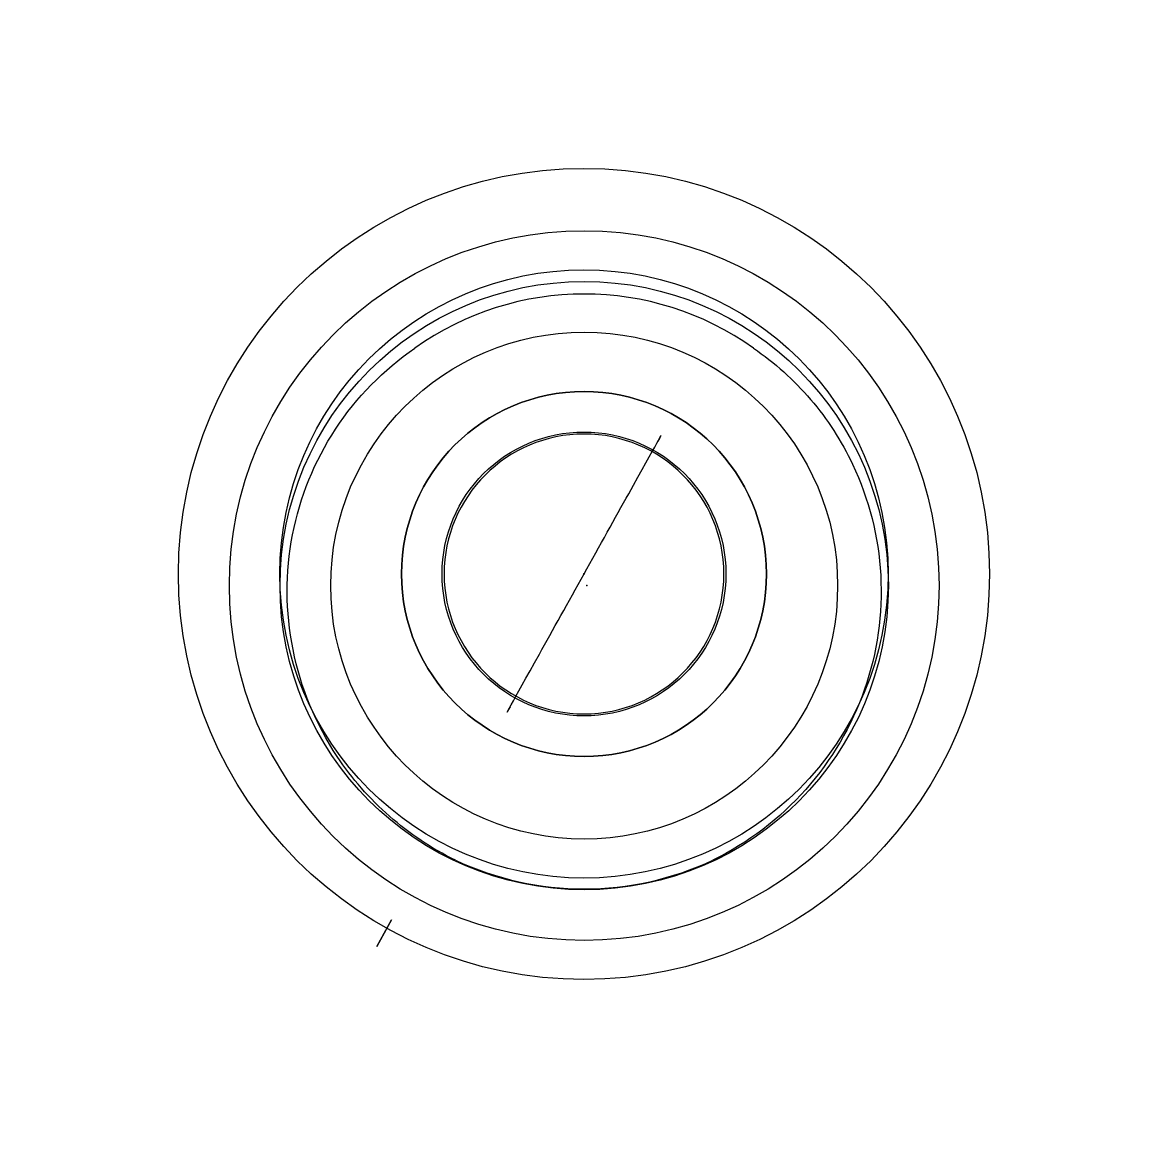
# Model space of a CAD drawing. Header units: millimetres. Extents: x -56 to 54, y -55 to 56.
import ezdxf

# ---------------------------------------------------------------- set-up
doc = ezdxf.new("R2010")
doc.units = ezdxf.units.MM
doc.header["$MEASUREMENT"] = 0
for name, color, linetype in [('P1_Proyecto integrador v3_Sketch1', 7, 'Continuous'), ('P1_Proyecto integrador v3_Sketch2', 7, 'Continuous'), ('P1_Proyecto integrador v3_Sketch3', 7, 'Continuous'), ('P2_Proyecto_Integrador v4_Sketch1', 7, 'Continuous'), ('P2_Proyecto_Integrador v4_Sketch2', 7, 'Continuous'), ('P2_Proyecto_Integrador v4_Sketch3', 7, 'Continuous'), ('P2_Proyecto_Integrador v4_Sketch4', 7, 'Continuous'), ('P2_Proyecto_Integrador v4_Sketch5', 7, 'Continuous'), ('P3_tapa_proyecto_integrador v3_Sketch1', 7, 'Continuous'), ('P3_tapa_proyecto_integrador v3_Sketch2', 7, 'Continuous'), ('P3_tapa_proyecto_integrador v3_Sketch3', 7, 'Continuous'), ('Proyecto_integrador_ensamblaje222 v2_Sketch1', 7, 'Continuous')]:
    doc.layers.add(name, color=color, linetype=linetype)

# ---------------------------------------------------------------- blocks, each defined once
blk = doc.blocks.new('P1_Proyectointegradorv3')
at = {"layer": 'P1_Proyecto integrador v3_Sketch1'}
for radius in [3.5, 2.5]:
    blk.add_circle((-0.026, 0), radius, dxfattribs=at)
blk.add_point((0, 0), dxfattribs=at)
at = {"layer": 'P1_Proyecto integrador v3_Sketch2'}
for radius in [3.5, 3, 2.5, 2.5]:
    blk.add_circle((-0.026, 0, 0.4), radius, dxfattribs=at)
blk.add_point((0, 0, 0.4), dxfattribs=at)
at = {"layer": 'P1_Proyecto integrador v3_Sketch3'}
blk.add_circle((-0.026, 0, 0.4), 3.5, dxfattribs=at)
for radius, start, end in [(2.876, 54.5128, 125.4872), (2.991, 244.8999, 295.1001)]:
    blk.add_arc((-0.026, 0, 0.4), radius, start, end, dxfattribs=at)
for points, knots in [([(-1.295, -2.709, 0.4), (-1.531, -2.593, 0.4), (-1.75, -2.447, 0.4), (-2.144, -2.101, 0.4), (-2.317, -1.904, 0.4), (-2.674, -1.366, 0.4), (-2.823, -1.008, 0.4), (-2.973, -0.257, 0.4), (-2.975, 0.128, 0.4), (-2.83, 0.874, 0.4), (-2.686, 1.228, 0.4), (-2.272, 1.859, 0.4), (-2.006, 2.13, 0.4), (-1.696, 2.342, 0.4)], [-6.129419, -6.129419, -6.129419, -6.129419, -5.342405, -5.342405, -4.559184, -4.559184, -3.407083, -3.407083, -2.263184, -2.263184, -1.127489, -1.127489, 0, 0, 0, 0]), ([(1.643, 2.342, 0.4), (1.853, 2.199, 0.4), (2.042, 2.028, 0.4), (2.373, 1.642, 0.4), (2.512, 1.427, 0.4), (2.784, 0.853, 0.4), (2.878, 0.482, 0.4), (2.919, -0.279, 0.4), (2.865, -0.661, 0.4), (2.612, -1.386, 0.4), (2.415, -1.721, 0.4), (1.902, -2.3, 0.4), (1.591, -2.538, 0.4), (1.242, -2.709, 0.4)], [-6.134444, -6.134444, -6.134444, -6.134444, -5.372862, -5.372862, -4.607481, -4.607481, -3.467925, -3.467925, -2.320159, -2.320159, -1.164184, -1.164184, 0, 0, 0, 0])]:
    blk.add_open_spline(points, degree=3, knots=knots, dxfattribs=at)
blk.add_point((0, 0, 0.4), dxfattribs=at)
blk = doc.blocks.new('P2_Proyecto_Integradorv4')
at = {"layer": 'P2_Proyecto_Integrador v4_Sketch1'}
blk.add_circle((0, 0), 4, dxfattribs=at)
blk.add_point((0, 0), dxfattribs=at)
at = {"layer": 'P2_Proyecto_Integrador v4_Sketch2'}
for radius in [4, 1.4]:
    blk.add_circle((0, 0, 2), radius, dxfattribs=at)
blk.add_point((0, 0, 2), dxfattribs=at)
at = {"layer": 'P2_Proyecto_Integrador v4_Sketch3'}
blk.add_circle((0, 0), 3, dxfattribs=at)
blk.add_point((0, 0), dxfattribs=at)
at = {"layer": 'P2_Proyecto_Integrador v4_Sketch4'}
for radius in [4, 1.4]:
    blk.add_circle((0, 0, 2), radius, dxfattribs=at)
blk.add_point((0, 0, 2), dxfattribs=at)
at = {"layer": 'P2_Proyecto_Integrador v4_Sketch5'}
for p, q in [((3.904, 0, 2), (4.204, 0, 2)), ((4.204, 0, 0.4), (3.904, 0, 0.4)), ((3.904, 0, 0.4), (3.904, 0, 2)), ((4.204, 0, 2), (4.204, 0, 0.4))]:
    blk.add_line(p, q, dxfattribs=at)
blk.add_point((0, 0), dxfattribs=at)
blk = doc.blocks.new('P3_tapa_proyecto_integradorv3')
at = {"layer": 'P3_tapa_proyecto_integrador v3_Sketch1', "extrusion": (0, 1, 0)}
blk.add_circle((0, 0), 1.8, dxfattribs=at)
at = {"layer": 'P3_tapa_proyecto_integrador v3_Sketch1'}
blk.add_point((0, 0), dxfattribs=at)
at = {"layer": 'P3_tapa_proyecto_integrador v3_Sketch2', "extrusion": (0, -1, 0)}
for radius in [1.8, 1.38]:
    blk.add_circle((0, 0), radius, dxfattribs=at)
at = {"layer": 'P3_tapa_proyecto_integrador v3_Sketch2'}
blk.add_point((0, 0), dxfattribs=at)
at = {"layer": 'P3_tapa_proyecto_integrador v3_Sketch3'}
blk.add_arc((0, 0.9375), 1.5625, 343.7398, 196.2602, dxfattribs=at)
blk.add_point((0, 0), dxfattribs=at)

msp = doc.modelspace()

# ---------------------------------------------------------------- linework, layer by layer
at = {"layer": 'Proyecto_integrador_ensamblaje222 v2_Sketch1'}
msp.add_point((0, 0), dxfattribs=at)

# ---------------------------------------------------------------- block references
at = {"xscale": 10, "yscale": 10, "zscale": 10, "rotation": 240.8979678844136}
msp.add_blockref('P2_Proyecto_Integradorv4', (-0.28, 1.15, 1.58), dxfattribs=at)
at = {"xscale": 10, "yscale": 10, "zscale": 10}
msp.add_blockref('P1_Proyectointegradorv3', (0, 0), dxfattribs=at)
at = {"extrusion": (-0.873755, 0.486366, 1e-16), "xscale": 10, "yscale": 10, "zscale": 10}
msp.add_blockref('P3_tapa_proyecto_integradorv3', (-0.87, 19.58, 0.8), dxfattribs=at)

doc.saveas('drawing.dxf')
